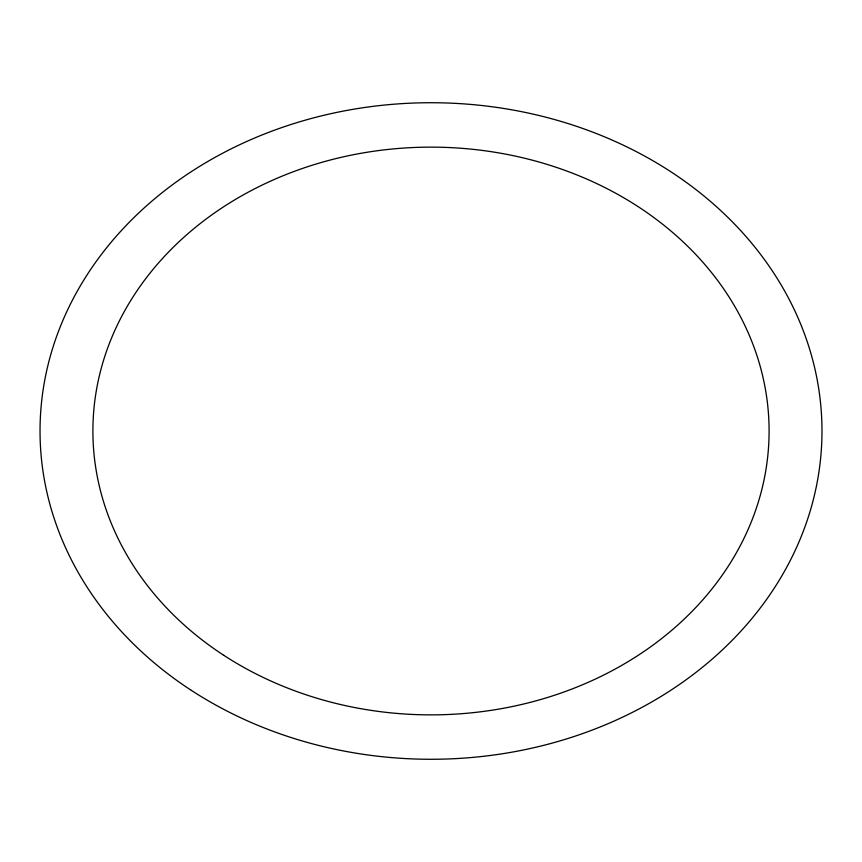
<?xml version="1.0" encoding="UTF-8"?>
<svg xmlns="http://www.w3.org/2000/svg" width="862" height="862" viewBox="0 0 862 862"><rect width="100%" height="100%" fill="white"/><g stroke="black" fill="none" stroke-linecap="round" stroke-linejoin="round"><path stroke-width="1.29" d="M191.364 690.387A390.982 328.282 0 0 0 818.361 475.555A390.982 328.282 0 0 0 283.275 127.059A390.982 328.282 0 0 0 191.364 690.387M223.775 655.303A338.098 283.867 0 0 0 765.962 469.521A338.098 283.867 0 0 0 303.252 168.176A338.098 283.867 0 0 0 223.775 655.303"/></g></svg>
